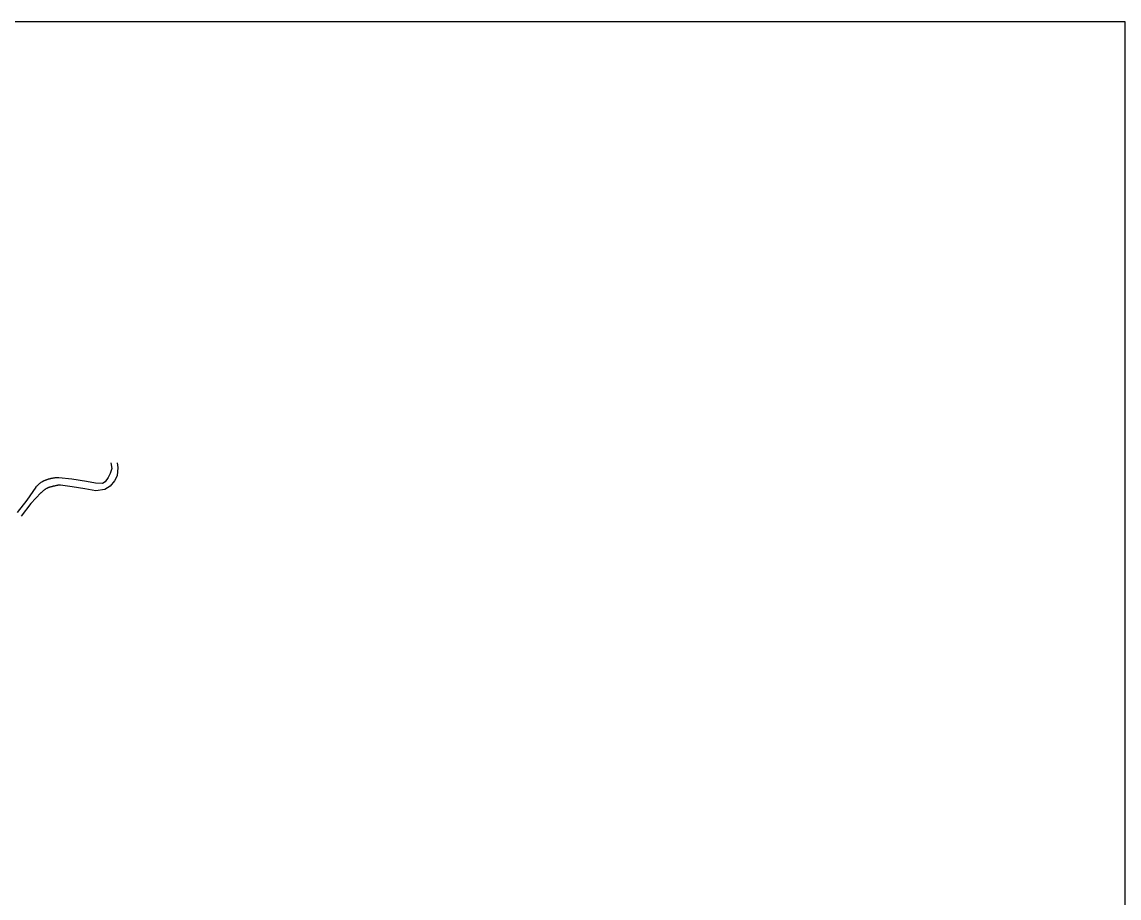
# Model space of a CAD drawing. Header units: metres. Extents: x -24000 to -20800, y -90000 to -87000.
# Drawn here: x -22218 to -21603, y -88090 to -87600 of the extents above; entities that cross this region are included whole.
import ezdxf

# ---------------------------------------------------------------- set-up
doc = ezdxf.new("R2010")
doc.units = ezdxf.units.M
doc.header["$LTSCALE"] = 2.5
doc.layers.add('図郭', color=7, linetype='Continuous')
doc.layers.add('道路', color=7, linetype='Continuous')

msp = doc.modelspace()

# ---------------------------------------------------------------- linework, layer by layer
at = {"layer": '図郭'}
msp.add_lwpolyline([(-22400, -88200), (-21600, -88200), (-21600, -87600), (-22400, -87600)], close=True, dxfattribs=at)
at = {"layer": '道路', "flags": 128}
for points in [[(-22167.9, -87846.74), (-22167.43, -87849.86), (-22168.24, -87852.79), (-22169.45, -87855.05), (-22171.06, -87857.32), (-22172.67, -87858.24), (-22176.55, -87858.1), (-22181.49, -87857.27), (-22189.76, -87855.91), (-22197.11, -87855.08), (-22197.47, -87855.09), (-22197.84, -87855.1), (-22198.2, -87855.13), (-22198.57, -87855.16), (-22198.93, -87855.19), (-22199.3, -87855.24), (-22199.66, -87855.29), (-22200.02, -87855.34), (-22200.38, -87855.4), (-22200.74, -87855.47), (-22201.1, -87855.54), (-22201.46, -87855.62), (-22201.81, -87855.7), (-22201.92, -87855.73), (-22202.18, -87855.79), (-22202.44, -87855.85), (-22202.7, -87855.92), (-22202.96, -87855.99), (-22203.21, -87856.06), (-22203.47, -87856.13), (-22203.73, -87856.21), (-22203.98, -87856.29), (-22204.23, -87856.37), (-22204.48, -87856.46), (-22204.73, -87856.56), (-22204.98, -87856.65), (-22205.22, -87856.76), (-22205.47, -87856.87), (-22205.7, -87856.98), (-22205.94, -87857.11), (-22206.07, -87857.18), (-22206.33, -87857.33), (-22206.6, -87857.49), (-22206.85, -87857.66), (-22207.11, -87857.83), (-22207.36, -87858.01), (-22207.6, -87858.19), (-22207.85, -87858.38), (-22208.08, -87858.57), (-22208.32, -87858.77), (-22208.55, -87858.98), (-22208.78, -87859.18), (-22209, -87859.39), (-22209.22, -87859.61), (-22209.44, -87859.82), (-22209.66, -87860.04), (-22209.87, -87860.27), (-22209.96, -87860.36), (-22215.06, -87867.68), (-22220.43, -87874.59)], [(-22164.39, -87846.74), (-22164.11, -87849.43), (-22164.46, -87853.99), (-22165.92, -87856.87), (-22168.38, -87859.86), (-22171.28, -87861.74), (-22176.29, -87862.39), (-22182.53, -87861.25), (-22189.65, -87860.11), (-22196.1, -87859.2), (-22196.36, -87859.2), (-22196.62, -87859.22), (-22196.87, -87859.24), (-22197.13, -87859.27), (-22197.38, -87859.31), (-22197.64, -87859.35), (-22197.89, -87859.39), (-22198.15, -87859.44), (-22198.4, -87859.49), (-22198.65, -87859.55), (-22198.9, -87859.61), (-22199.16, -87859.67), (-22199.41, -87859.73), (-22199.66, -87859.79), (-22199.91, -87859.85), (-22200.16, -87859.91), (-22200.34, -87859.96), (-22200.55, -87860.01), (-22200.76, -87860.06), (-22200.98, -87860.11), (-22201.19, -87860.16), (-22201.4, -87860.21), (-22201.62, -87860.26), (-22201.83, -87860.32), (-22202.04, -87860.37), (-22202.25, -87860.44), (-22202.46, -87860.5), (-22202.67, -87860.57), (-22202.88, -87860.64), (-22203.08, -87860.72), (-22203.28, -87860.81), (-22203.48, -87860.9), (-22203.57, -87860.94), (-22203.8, -87861.07), (-22204.03, -87861.2), (-22204.26, -87861.33), (-22204.48, -87861.47), (-22204.71, -87861.62), (-22204.92, -87861.77), (-22205.14, -87861.93), (-22205.35, -87862.09), (-22205.56, -87862.25), (-22205.77, -87862.42), (-22205.97, -87862.58), (-22206.18, -87862.76), (-22206.38, -87862.93), (-22206.58, -87863.1), (-22206.78, -87863.28), (-22206.98, -87863.46), (-22207.14, -87863.6), (-22212.65, -87869.46), (-22218.13, -87876.52)]]:
    msp.add_lwpolyline(points, dxfattribs=at)

doc.saveas('drawing.dxf')
